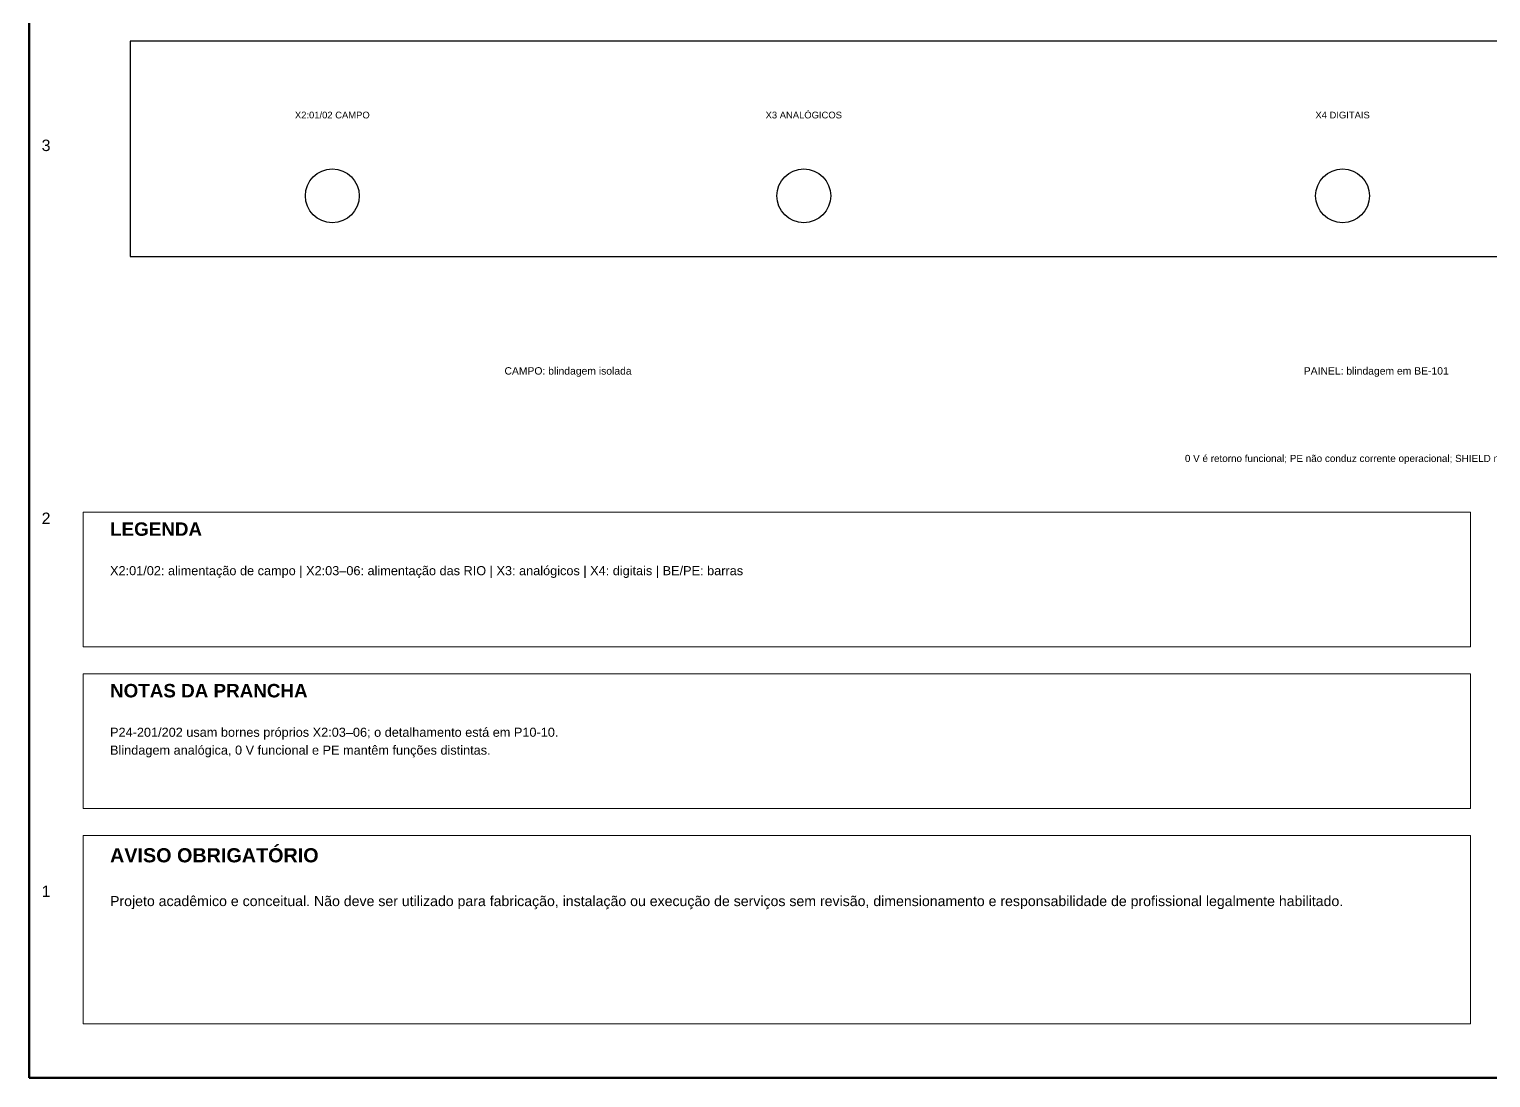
# Model space of a CAD drawing. Header units: millimetres. Extents: x 10 to 410, y 10 to 287.
# Drawn here: x 10 to 227, y 10 to 165.8 of the extents above; entities that cross this region are included whole.
import ezdxf
from ezdxf.enums import TextEntityAlignment as Align

# ---------------------------------------------------------------- set-up
doc = ezdxf.new("R2010")
doc.units = ezdxf.units.MM
for name, color, linetype, lineweight in [('00_MOLDURA', 7, 'CONTINUOUS', 50), ('07_INSTRUMENTACAO', 202, 'CONTINUOUS', 25), ('09_BORNES', 145, 'CONTINUOUS', 25), ('12_LEGENDA', 7, 'CONTINUOUS', 18), ('13_NOTAS', 7, 'CONTINUOUS', 18)]:
    doc.layers.add(name, color=color, linetype=linetype, lineweight=lineweight)
doc.styles.add('PORTFOLIO_TEXTO', font='arial.ttf')
doc.styles.add('PORTFOLIO_TITULO', font='arialbd.ttf', dxfattribs={"width": 0.92})

msp = doc.modelspace()

# ---------------------------------------------------------------- linework, layer by layer
at = {"layer": '00_MOLDURA'}
msp.add_lwpolyline([(10, 10), (410, 10), (410, 287), (10, 287)], close=True, dxfattribs=at)
at = {"layer": '09_BORNES'}
msp.add_lwpolyline([(25, 132), (395, 132), (395, 164), (25, 164)], close=True, dxfattribs=at)
for centre in [(55, 141), (125, 141), (205, 141)]:
    msp.add_circle(centre, 4, dxfattribs=at)
at = {"layer": '12_LEGENDA'}
msp.add_lwpolyline([(18, 74), (224, 74), (224, 94), (18, 94)], close=True, dxfattribs=at)
at = {"layer": '13_NOTAS'}
for points in [[(18, 50), (224, 50), (224, 70), (18, 70)], [(18, 18), (224, 18), (224, 46), (18, 46)]]:
    msp.add_lwpolyline(points, close=True, dxfattribs=at)

# ---------------------------------------------------------------- texts
at = {"layer": '00_MOLDURA', "style": 'PORTFOLIO_TEXTO'}
for s, p in [('3', (12.5, 148.5)), ('2', (12.5, 93.1)), ('1', (12.5, 37.7))]:
    msp.add_text(s, height=1.7, dxfattribs=at).set_placement(p, align=Align.MIDDLE_CENTER)
at = {"layer": '07_INSTRUMENTACAO', "style": 'PORTFOLIO_TEXTO'}
for s, p in [('CAMPO: blindagem isolada', (90, 115)), ('PAINEL: blindagem em BE-101', (210, 115))]:
    msp.add_text(s, height=1.1, dxfattribs=at).set_placement(p, align=Align.MIDDLE_CENTER)
at = {"layer": '09_BORNES', "style": 'PORTFOLIO_TEXTO'}
for s, p in [('X2:01/02 CAMPO', (55, 153)), ('X3 ANALÓGICOS', (125, 153)), ('X4 DIGITAIS', (205, 153))]:
    msp.add_text(s, height=1, dxfattribs=at).set_placement(p, align=Align.MIDDLE_CENTER)
at = {"layer": '12_LEGENDA', "style": 'PORTFOLIO_TITULO'}
msp.add_text('LEGENDA', height=2, dxfattribs=at).set_placement((22, 90.5))
at = {"layer": '12_LEGENDA', "insert": (22, 86), "char_height": 1.35, "width": 198, "attachment_point": 1, "line_spacing_factor": 1.18, "style": 'PORTFOLIO_TEXTO'}
msp.add_mtext('X2:01/02: alimentação de campo | X2:03–06: alimentação das RIO | X3: analógicos | X4: digitais | BE/PE: barras', dxfattribs=at)
at = {"layer": '13_NOTAS', "style": 'PORTFOLIO_TEXTO'}
msp.add_text('0 V é retorno funcional; PE não conduz corrente operacional; SHIELD não substitui PE.', height=1.05, dxfattribs=at).set_placement((210, 102), align=Align.MIDDLE_CENTER)
at = {"layer": '13_NOTAS', "style": 'PORTFOLIO_TITULO'}
for s, height, p in [('NOTAS DA PRANCHA', 2, (22, 66.5)), ('AVISO OBRIGATÓRIO', 2.1, (22, 42))]:
    msp.add_text(s, height=height, dxfattribs=at).set_placement(p)
at = {"layer": '13_NOTAS', "width": 198, "attachment_point": 1, "line_spacing_factor": 1.18, "style": 'PORTFOLIO_TEXTO'}
for s, insert, char_height in [('P24-201/202 usam bornes próprios X2:03–06; o detalhamento está em P10-10.\\PBlindagem analógica, 0 V funcional e PE mantêm funções distintas.', (22, 62), 1.35), ('Projeto acadêmico e conceitual. Não deve ser utilizado para fabricação, instalação ou execução de serviços sem revisão, dimensionamento e responsabilidade de profissional legalmente habilitado.', (22, 37), 1.5)]:
    msp.add_mtext(s, dxfattribs=dict(at, insert=insert, char_height=char_height))

doc.saveas('drawing.dxf')
